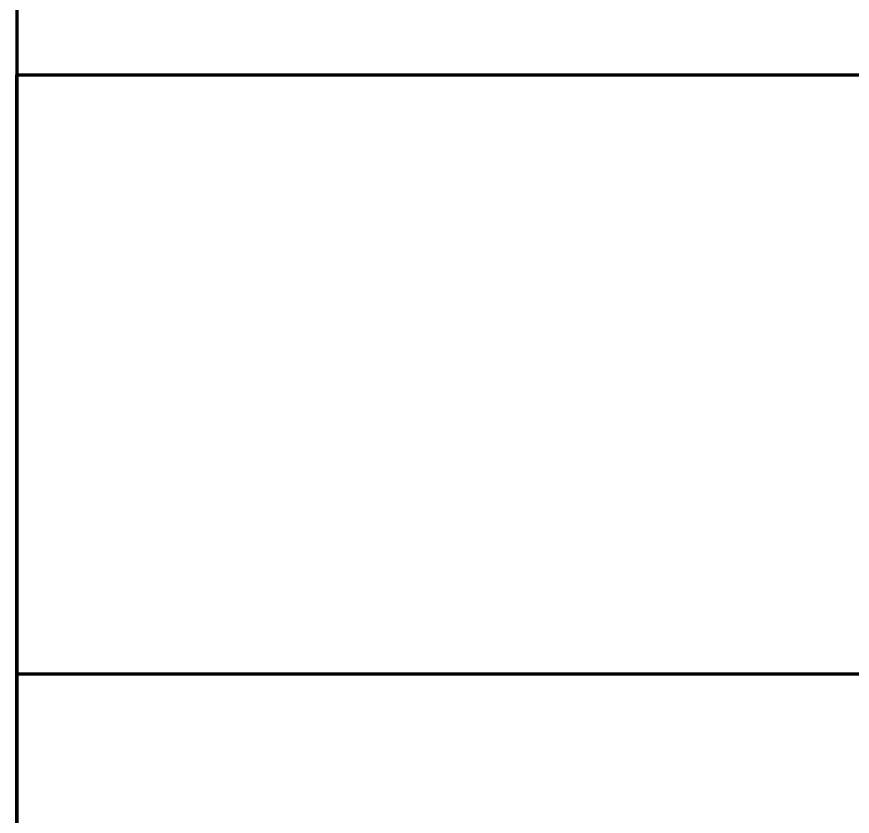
# Model space of a CAD drawing. Header units: centimetres. Extents: x -14.3 to 14.3, y -10 to 9.9.
# Drawn here: x -14.3 to -12.906, y -6.237 to -4.903 of the extents above; entities that cross this region are included whole.
import ezdxf

# ---------------------------------------------------------------- set-up
doc = ezdxf.new("R2010")
doc.units = ezdxf.units.CM
doc.header["$MEASUREMENT"] = 0
doc.layers.add('Layer 1', color=7, linetype='Continuous')

msp = doc.modelspace()

# ---------------------------------------------------------------- linework, layer by layer
at = {"layer": 'Layer 1', "color": 250, "lineweight": 70}
for points, knots in [([(-14.3, -9), (-14.3, -9), (-14.3, 8.9), (-14.3, 8.9), (-14.3, 8.9), (-14.3, 9.45219), (-13.85219, 9.9), (-13.3, 9.9), (-13.3, 9.9), (-13.3, 9.9), (13.3, 9.9), (13.3, 9.9), (13.3, 9.9), (13.85219, 9.9), (14.3, 9.45219), (14.3, 8.9), (14.3, 8.9), (14.3, 8.9), (14.3, -9), (14.3, -9), (14.3, -9), (14.3, -9.55219), (13.85219, -10), (13.3, -10), (13.3, -10), (13.3, -10), (-13.3, -10), (-13.3, -10), (-13.3, -10), (-13.85219, -10), (-14.3, -9.55219), (-14.3, -9)], [0, 0, 0, 0, 0.125, 0.125, 0.125, 0.125, 0.25, 0.25, 0.25, 0.25, 0.375, 0.375, 0.375, 0.375, 0.5, 0.5, 0.5, 0.5, 0.625, 0.625, 0.625, 0.625, 0.75, 0.75, 0.75, 0.75, 0.875, 0.875, 0.875, 0.875, 1, 1, 1, 1]), ([(-4.3, -10), (-4.3, -10), (-4.3, -6), (-4.3, -6), (-4.3, -6), (-4.3, -5.44781), (-4.74781, -5), (-5.3, -5), (-5.3, -5), (-5.3, -5), (-14.3, -5), (-14.3, -5), (-14.3, -5), (-14.3, -5), (-14.3, -6), (-14.3, -6), (-14.3, -6), (-14.3, -6), (-14.3, -9), (-14.3, -9), (-14.3, -9), (-14.3, -9.55219), (-13.85219, -10), (-13.3, -10), (-13.3, -10), (-13.3, -10), (-5.3, -10), (-5.3, -10), (-5.3, -10), (-5.3, -10), (-4.3, -10), (-4.3, -10)], [0, 0, 0, 0, 0.125, 0.125, 0.125, 0.125, 0.25, 0.25, 0.25, 0.25, 0.375, 0.375, 0.375, 0.375, 0.5, 0.5, 0.5, 0.5, 0.625, 0.625, 0.625, 0.625, 0.75, 0.75, 0.75, 0.75, 0.875, 0.875, 0.875, 0.875, 1, 1, 1, 1]), ([(-4.3, -6), (-4.3, -6), (-4.3, -6), (-4.3, -6), (-4.3, -6), (-4.3, -5.44781), (-4.74781, -5), (-5.3, -5), (-5.3, -5), (-5.3, -5), (-14.3, -5), (-14.3, -5), (-14.3, -5), (-14.3, -5), (-14.3, -5), (-14.3, -5), (-14.3, -5), (-14.3, -5), (-14.3, -6), (-14.3, -6), (-14.3, -6), (-14.3, -6), (-5.3, -6), (-5.3, -6), (-5.3, -6), (-5.3, -6), (-4.3, -6), (-4.3, -6)], [0, 0, 0, 0, 0.1428571, 0.1428571, 0.1428571, 0.1428571, 0.2857143, 0.2857143, 0.2857143, 0.2857143, 0.4285714, 0.4285714, 0.4285714, 0.4285714, 0.5714286, 0.5714286, 0.5714286, 0.5714286, 0.7142857, 0.7142857, 0.7142857, 0.7142857, 0.8571429, 0.8571429, 0.8571429, 0.8571429, 1, 1, 1, 1])]:
    msp.add_open_spline(points, degree=3, knots=knots, dxfattribs=at)

doc.saveas('drawing.dxf')
